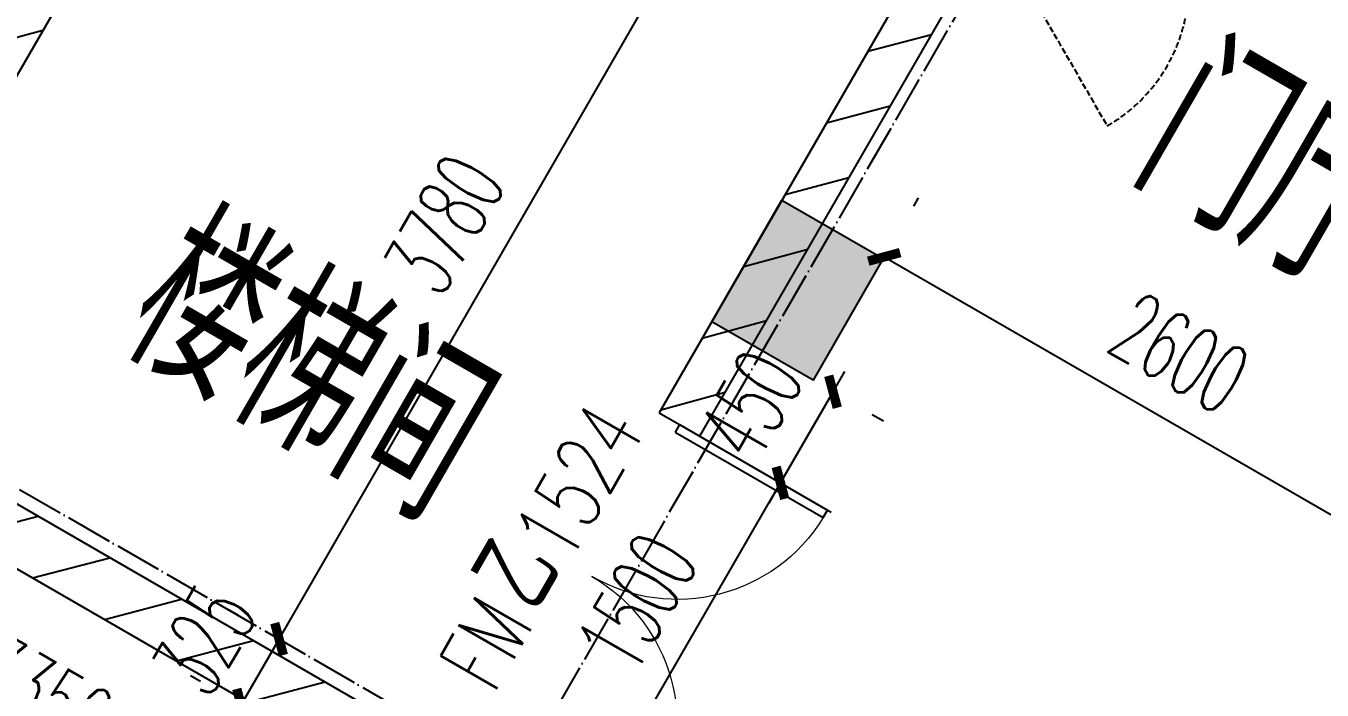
# Model space of a CAD drawing. Header units: millimetres. Extents: x 216654360 to 218309126, y 218099985 to 219647706.
# Drawn here: x 217927270 to 217932812, y 218944972 to 218947811 of the extents above; entities that cross this region are included whole.
import ezdxf

# ---------------------------------------------------------------- set-up
doc = ezdxf.new("R2010")
doc.units = ezdxf.units.MM
doc.header["$LTSCALE"] = 1000
doc.linetypes.add('DASH', pattern=[0.35, 0.25, -0.1])
doc.linetypes.add('DOTE', pattern=[2.4200000000000004, 2, -0.2, 0.02, -0.2])
for name, color, linetype in [('A-ANNO-DIMS', 3, 'Continuous'), ('A-ANNO-DOTE', 1, 'DOTE'), ('A-ANNO-IDEN', 3, 'Continuous'), ('A-ANNO-TXT', 7, 'Continuous'), ('A-COLU', 2, 'Continuous'), ('A-DOOR-FM', 181, 'Continuous'), ('A-FLOR-SPCL', 245, 'Continuous'), ('A-FLOR-STRS', 51, 'Continuous'), ('A-FM-IDEN', 181, 'Continuous'), ('A-FURN', 45, 'Continuous'), ('A-WALL', 2, 'Continuous'), ('P-PROT-FIRH', 1, 'Continuous'), ('P-提建筑', 1, 'Continuous'), ('PUB_HATCH', 8, 'Continuous'), ('PUB_TEXT', 7, 'Continuous'), ('现状植物', 3, 'Continuous')]:
    doc.layers.add(name, color=color, linetype=linetype)
doc.styles.add('_TCH_DIM_T3', font='SIMPLEX.shx', dxfattribs={"width": 0.5647058823529413, "bigfont": 'GBCBIG.shx'})
doc.styles.add('A_DIM', font='SIMPLEX', dxfattribs={"width": 0.7, "bigfont": 'HZ'})
doc.styles.get("Standard").update_dxf_attribs({"font": 'gbenor.shx', "bigfont": 'gbcbig.shx'})
doc.dimstyles.new('_TCH_ARCH&&100', dxfattribs={"dimtxt": 297.5, "dimasz": 100, "dimexe": 250, "dimexo": 300, "dimgap": 126.25, "dimtad": 1, "dimdec": 0, "dimzin": 0, "dimdsep": 46, "dimtxsty": '_TCH_DIM_T3', "dimblk": 'ARCHTICK', "dimcen": 0.09, "dimclrt": 7, "dimazin": 2, "dimtfac": 1, "dimtdec": 0, "dimtix": 1, "dimtmove": 2, "dimatfit": 3, "dimfxl": 100, "dimtolj": 1, "dimtzin": 0, "dimarcsym": 0})
pattern_1 = [(45, (-6165879.106576437, -59303.14459915766), (-176.776766007315, 176.776766007315), [])]

# ---------------------------------------------------------------- blocks, each defined once
blk = doc.blocks.new('erhyu')
at = {"layer": 'A-FURN', "color": 251}
for radius, start, end in [(10897.37174121828, 170.4811375720541, 189.4962217498478), (10877.37174121828, 170.463492991211, 189.5138664403531)]:
    blk.add_arc((4948723.703251525, -195322.2080362383), radius, start, end, dxfattribs=at)
blk = doc.blocks.new('A$C112dd22f')
for p, q in [((-55292.17277889885, 7074.516095905579), (-52193.04886773787, 7001.349256337053)), ((-55299.25346938614, 6774.599667842078), (-52200.12955821492, 6701.432828273348)), ((-55306.33415986039, 6474.683239778693), (-52207.21024869382, 6401.516400210079)), ((-55313.41485033836, 6174.766811715104), (-52214.29093917552, 6101.599972146636)), ((-55320.49554082379, 5874.850383651632), (-52221.37162965257, 5801.683544083251)), ((-55327.57623130362, 5574.933955588276), (-52228.45232013147, 5501.767116019706))]:
    blk.add_line(p, q)
for points in [[(-55335.45387396403, 5241.261066253777), (-55635.37030202989, 5248.341756732974), (-55568.48690537177, 8081.318213232429), (-55268.57047730591, 8074.23752275329)], [(-55292.17277890071, 7074.516095908082), (-52193.04886773415, 7001.349256354457), (-52236.32996279933, 5168.094226700472), (-55335.45387396403, 5241.261066253719)], [(-51936.40102256555, 5161.013240821034), (-52236.31745062675, 5168.093931300187), (-52199.65681200661, 6701.302995625752), (-51899.74038394075, 6694.222305146526)]]:
    blk.add_lwpolyline(points, close=True)
at = {"layer": 'A-ANNO-IDEN', "linetype": 'Continuous'}
blk.add_lwpolyline([(-53650.50697528664, 7801.847023026363, 0, 0, 0), (-53737.59202460665, 6003.957358705084, 0, 240.0000000000001, 0), (-53694.04943981274, 6902.903432343244, 0, 0, 0)], format="xyseb", dxfattribs=at)
at = {"layer": 'A-ANNO-TXT', "color": 7, "linetype": 'Continuous', "style": 'A_DIM', "width": 0.7}
blk.add_text('下', height=1050, rotation=46.77152977804486, dxfattribs=at).set_placement((-53252.73716764794, 7756.900795034533))
blk = doc.blocks.new('A$Cbd128c3d')
at = {"layer": 'A-COLU'}
h = blk.add_hatch(color=256, dxfattribs=at)
h.dxf.hatch_style = 1
h.paths.add_polyline_path([(3599.999999999942, -240), (4099.999999999942, -240), (4099.999999999942, -840), (3599.999999999942, -840)])
blk.add_lwpolyline([(3599.999999999942, -240), (4099.999999999942, -240), (4099.999999999942, -840), (3599.999999999942, -840)], close=True, dxfattribs=at)
blk = doc.blocks.new('2929sk')
at = {"layer": 'A-ANNO-DOTE', "ltscale": 0.1}
for p, q in [((-25708.41759934928, -98506.28522877552), (-25708.41759934928, -79972.76195832115)), ((-16719.25256192591, -81272.76195832115), (-77371.81503087282, -81272.76195832127))]:
    blk.add_line(p, q, dxfattribs=at)
at = {"rotation": 180}
blk.add_blockref('A$Cbd128c3d', (-21858.41759937722, -84212.7619583229), dxfattribs=at)
blk = doc.blocks.new('P-消火栓箱开门示意')
at = {"layer": 'P-PROT-FIRH', "color": 8, "linetype": 'DASH', "ltscale": 0.1}
blk.add_line((2696644.86184354, -6288498.702755758), (2696994.861858813, -6287892.484981926), dxfattribs=at)
blk.add_arc((2696644.861843541, -6288498.702755758), 700, 59.9999985718766, 179.9999986126178, dxfattribs=at)
blk = doc.blocks.new('p0422')
at = {"layer": 'P-提建筑', "rotation": 270}
blk.add_blockref('P-消火栓箱开门示意', (12361234.5667758, 2728756.914473279), dxfattribs=at)
blk = doc.blocks.new('_ArchTick')
at = {"color": 0, "linetype": 'ByBlock', "const_width": 0.4}
blk.add_lwpolyline([(-0.5, -0.5), (0.5, 0.5)], dxfattribs=at)
blk = doc.blocks.new('*D422')
at = {"layer": 'A-ANNO-DIMS', "color": 0, "lineweight": -2, "transparency": 16777216}
for p, q in [((6068945.844556828, 27104.38565256721), (6072295.84455683, 27104.38565256721)), ((6068945.844556828, 26842.88053082391), (6068945.844556828, 26854.38565256721)), ((6072295.84455683, 26842.88053082391), (6072295.84455683, 26854.38565256721))]:
    blk.add_line(p, q, dxfattribs=at)
at = {"layer": 'Defpoints', "color": 0, "transparency": 16777216}
for p in [(6068945.844556828, 27142.88053082391), (6072295.84455683, 27142.88053082391), (6072295.84455683, 27104.38565256721)]:
    blk.add_point(p, dxfattribs=at)
at = {"layer": 'A-ANNO-DIMS', "color": 0, "lineweight": -2, "transparency": 16777216, "xscale": 100, "yscale": 100, "zscale": 100, "rotation": 180}
blk.add_blockref('_ArchTick', (6068945.844556828, 27104.38565256721), dxfattribs=at)
at = {"layer": 'A-ANNO-DIMS', "color": 0, "lineweight": -2, "transparency": 16777216, "xscale": 100, "yscale": 100, "zscale": 100}
blk.add_blockref('_ArchTick', (6072295.84455683, 27104.38565256721), dxfattribs=at)
at = {"layer": 'A-ANNO-DIMS', "color": 7, "transparency": 16777216, "insert": (6070620.844556829, 27379.38565256721), "char_height": 297.5, "attachment_point": 5, "style": '_TCH_DIM_T3'}
blk.add_mtext('\\A1;3350', dxfattribs=at)
blk = doc.blocks.new('*D445')
at = {"layer": 'A-ANNO-DIMS', "color": 0, "lineweight": -2, "transparency": 16777216}
for p, q in [((6072894.5, 28241.87538240504), (6072894.5, 29741.87538240504)), ((6073088.000000001, 29741.87538240504), (6073144.5, 29741.87538240504)), ((6073088.000000001, 28241.87538240504), (6073144.5, 28241.87538240504))]:
    blk.add_line(p, q, dxfattribs=at)
at = {"layer": 'Defpoints', "color": 0, "transparency": 16777216}
for p in [(6072788.000000001, 29741.87538240504), (6072894.5, 29741.87538240504), (6072788.000000001, 28241.87538240504)]:
    blk.add_point(p, dxfattribs=at)
at = {"layer": 'A-ANNO-DIMS', "color": 0, "lineweight": -2, "transparency": 16777216, "xscale": 100, "yscale": 100, "zscale": 100}
for p, rotation in [((6072894.5, 29741.87538240504), 90), ((6072894.5, 28241.87538240504), 270)]:
    blk.add_blockref('_ArchTick', p, dxfattribs=dict(at, rotation=rotation))
at = {"layer": 'A-ANNO-DIMS', "color": 7, "transparency": 16777216, "insert": (6072619.5, 28991.87538240601), "char_height": 297.5, "attachment_point": 5, "rotation": 90, "style": '_TCH_DIM_T3'}
blk.add_mtext('\\A1;1500', dxfattribs=at)
blk = doc.blocks.new('*D446')
at = {"layer": 'A-ANNO-DIMS', "color": 0, "lineweight": -2, "transparency": 16777216}
for p, q in [((6072894.5, 30191.64101953307), (6072894.5, 30291.64101953307)), ((6072894.5, 29741.87538240504), (6072894.5, 30191.64101953307)), ((6073088.000000001, 30191.64101953307), (6073144.5, 30191.64101953307)), ((6072894.5, 29741.87538240504), (6072894.5, 29641.87538240504)), ((6073088.000000001, 29741.87538240504), (6073144.5, 29741.87538240504))]:
    blk.add_line(p, q, dxfattribs=at)
at = {"layer": 'Defpoints', "color": 0, "transparency": 16777216}
for p in [(6072788.000000001, 30191.64101953307), (6072894.5, 30191.64101953307), (6072788.000000001, 29741.87538240504)]:
    blk.add_point(p, dxfattribs=at)
at = {"layer": 'A-ANNO-DIMS', "color": 0, "lineweight": -2, "transparency": 16777216, "xscale": 100, "yscale": 100, "zscale": 100}
for p, rotation in [((6072894.5, 30191.64101953307), 270), ((6072894.5, 29741.87538240504), 90)]:
    blk.add_blockref('_ArchTick', p, dxfattribs=dict(at, rotation=rotation))
at = {"layer": 'A-ANNO-DIMS', "color": 7, "transparency": 16777216, "insert": (6072619.5, 29966.75820097003), "char_height": 297.5, "attachment_point": 5, "rotation": 90, "style": '_TCH_DIM_T3'}
blk.add_mtext('\\A1;450', dxfattribs=at)
blk = doc.blocks.new('*D535')
at = {"layer": 'A-ANNO-DIMS', "color": 0, "lineweight": -2, "transparency": 16777216}
for p, q in [((6072795.844556857, 31091.64101953307), (6072795.844556857, 31050.36386370048)), ((6075395.844556852, 31091.64101953307), (6075395.844556852, 31050.36386370048)), ((6072795.844556857, 30800.36386370048), (6075395.844556852, 30800.36386370048))]:
    blk.add_line(p, q, dxfattribs=at)
at = {"layer": 'Defpoints', "color": 0, "transparency": 16777216}
for p in [(6072795.844556857, 30791.64101953307), (6075395.844556852, 30800.36386370048), (6075395.844556852, 30791.64101953307)]:
    blk.add_point(p, dxfattribs=at)
at = {"layer": 'A-ANNO-DIMS', "color": 0, "lineweight": -2, "transparency": 16777216, "xscale": 100, "yscale": 100, "zscale": 100, "rotation": 180}
blk.add_blockref('_ArchTick', (6072795.844556857, 30800.36386370048), dxfattribs=at)
at = {"layer": 'A-ANNO-DIMS', "color": 0, "lineweight": -2, "transparency": 16777216, "xscale": 100, "yscale": 100, "zscale": 100}
blk.add_blockref('_ArchTick', (6075395.844556852, 30800.36386370048), dxfattribs=at)
at = {"layer": 'A-ANNO-DIMS', "color": 7, "transparency": 16777216, "insert": (6074095.844556855, 31075.36386370048), "char_height": 297.5, "attachment_point": 5, "style": '_TCH_DIM_T3'}
blk.add_mtext('\\A1;2600', dxfattribs=at)
blk = doc.blocks.new('*D539')
at = {"layer": 'A-ANNO-DIMS', "color": 0, "lineweight": -2, "transparency": 16777216}
for p, q in [((6071170.766549013, 31871.6766067949), (6071121.506119804, 31871.6766067949)), ((6071371.506119804, 28091.64101953133), (6071371.506119804, 31871.6766067949)), ((6071170.766549013, 28091.64101953133), (6071121.506119804, 28091.64101953133))]:
    blk.add_line(p, q, dxfattribs=at)
at = {"layer": 'Defpoints', "color": 0, "transparency": 16777216}
for p in [(6071371.506119804, 31871.6766067949), (6071470.766549013, 31871.6766067949), (6071470.766549013, 28091.64101953133)]:
    blk.add_point(p, dxfattribs=at)
at = {"layer": 'A-ANNO-DIMS', "color": 0, "lineweight": -2, "transparency": 16777216, "xscale": 100, "yscale": 100, "zscale": 100}
for p, rotation in [((6071371.506119804, 31871.6766067949), 90), ((6071371.506119804, 28091.64101953133), 270)]:
    blk.add_blockref('_ArchTick', p, dxfattribs=dict(at, rotation=rotation))
at = {"layer": 'A-ANNO-DIMS', "color": 7, "transparency": 16777216, "insert": (6071096.506119804, 29981.65881316409), "char_height": 297.5, "attachment_point": 5, "rotation": 90, "style": '_TCH_DIM_T3'}
blk.add_mtext('\\A1;3780', dxfattribs=at)
blk = doc.blocks.new('*D540')
at = {"layer": 'A-ANNO-DIMS', "color": 0, "lineweight": -2, "transparency": 16777216}
for p, q in [((6071371.506119804, 28091.64101953133), (6071371.506119804, 28191.64101953133)), ((6071170.766549013, 28091.64101953133), (6071121.506119804, 28091.64101953133)), ((6071371.506119804, 27766.64101950125), (6071371.506119804, 28091.64101953133)), ((6071170.766549013, 27766.64101950125), (6071121.506119804, 27766.64101950125)), ((6071371.506119804, 27766.64101950125), (6071371.506119804, 27666.64101950125))]:
    blk.add_line(p, q, dxfattribs=at)
at = {"layer": 'Defpoints', "color": 0, "transparency": 16777216}
for p in [(6071371.506119804, 28091.64101953133), (6071470.766549013, 28091.64101953133), (6071470.766549013, 27766.64101950125)]:
    blk.add_point(p, dxfattribs=at)
at = {"layer": 'A-ANNO-DIMS', "color": 0, "lineweight": -2, "transparency": 16777216, "xscale": 100, "yscale": 100, "zscale": 100}
for p, rotation in [((6071371.506119804, 28091.64101953133), 270), ((6071371.506119804, 27766.64101950125), 90)]:
    blk.add_blockref('_ArchTick', p, dxfattribs=dict(at, rotation=rotation))
at = {"layer": 'A-ANNO-DIMS', "color": 7, "transparency": 16777216, "insert": (6071096.506119804, 27929.14101951726), "char_height": 297.5, "attachment_point": 5, "rotation": 90, "style": '_TCH_DIM_T3'}
blk.add_mtext('\\A1;325', dxfattribs=at)
blk = doc.blocks.new('$DorLib2D$00000002')
for p, q in [((-0.5, -5.684341886080802e-17), (-0.5000000000000007, 0.4875)), ((-0.4750000000000007, 0.4875), (-0.5000000000000007, 0.4875)), ((-0.475, -2.842170943040401e-17), (-0.4750000000000007, 0.4875)), ((0.475, -2.842170943040401e-17), (0.4750000000000007, 0.4875)), ((0.4750000000000007, 0.4875), (0.5000000000000007, 0.4875)), ((0.5, -5.684341886080802e-17), (0.5000000000000007, 0.4875)), ((-0.5, -5.684341886080802e-17), (-0.475, -2.842170943040401e-17)), ((0.5, -5.684341886080802e-17), (0.475, -2.842170943040401e-17))]:
    blk.add_line(p, q)
at = {"lineweight": 13}
for centre, start, end in [((-0.4875, -4.263256414560601e-17), 0, 88.53071641864632), ((0.4875, -4.263256414560601e-17), 91.4692835813537, 180)]:
    blk.add_arc(centre, 0.4875, start, end, dxfattribs=at)
blk = doc.blocks.new('A$C04836B57')
h = blk.add_hatch()
h.set_pattern_fill('ANSI32', color=251, scale=100)
h.set_pattern_definition([(45, (-6165879.106576437, -59482.65594915765), (-336.7596045400933, 336.7596045400933), []), (45, (-6165654.600076437, -59482.65594915765), (-336.7596045400933, 336.7596045400933), [])])
edge = h.paths.add_edge_path()
edge.add_line((-99383.43733293563, -31490.81023060446), (-99383.43733293563, -26709.81023061152))
edge.add_line((-99383.43733293563, -26709.81023061152), (-100583.4440147774, -26709.81082269999))
edge.add_line((-100583.4440147774, -26709.81082269999), (-100583.4430051101, -23891.01587718352))
edge.add_line((-100583.4430051101, -23891.01587718352), (-97183.26211148221, -23891.01577593909))
edge.add_line((-97183.26211148221, -23891.01577593909), (-97183.2631211495, -26709.81072148867))
edge.add_line((-97183.2631211495, -26709.81072148867), (-97183.26201959047, -26709.81023064991))
edge.add_line((-97183.26201959047, -26709.81023064991), (-97183.26201959047, -31451.01492963036))
edge.add_line((-97183.26201959047, -31451.01492963036), (-99456.74015109055, -31451.01492962861))
at = {"layer": 'PUB_HATCH'}
h = blk.add_hatch(dxfattribs=at)
h.set_pattern_fill('普通砖', color=256, scale=100, style=0)
h.set_pattern_definition(pattern_1)
h.paths.add_polyline_path([(-96923.26201960817, -26091.01492962649), (-96923.26201960817, -31391.01492962648), (-96683.26201960817, -31391.01492962648), (-96683.26201960817, -26091.01492962649)])
h = blk.add_hatch(dxfattribs=at)
h.set_pattern_fill('普通砖', color=256, scale=100, style=0)
h.set_pattern_definition(pattern_1)
h.paths.add_polyline_path([(-93583.27453526389, -26091.01492962622), (-93583.27453526389, -29740.78056673427), (-93383.27453526761, -29740.78056673426), (-93383.27453526389, -26091.01492962622)])
h = blk.add_hatch(dxfattribs=at)
h.set_pattern_fill('普通砖', color=256, scale=100, style=0)
h.set_pattern_definition(pattern_1)
h.paths.add_polyline_path([(-96933.26201961376, -31531.0149296268), (-96933.26201960817, -31691.01492962622), (-93583.27453527506, -31691.01492962569), (-93516.6078685997, -31571.01492962576), (-93583.27453526203, -31451.01492962461), (-96833.26201961748, -31451.01492962393)])
at = {"layer": 'A-WALL'}
for p, q in [((-96683.26201960817, -26091.01492962649), (-96683.26201960817, -31391.01492962648)), ((-93583.27453526389, -26091.01492962622), (-93583.27453526389, -29740.78056673427)), ((-93383.27453526761, -29740.78056673426), (-93383.27453526389, -26091.01492962622)), ((-93583.27453526389, -29740.78056673427), (-93383.27453526761, -29740.78056673426)), ((-96833.26201961748, -31451.01492962393), (-93583.27453526203, -31451.01492962461)), ((-96933.26201960817, -31691.01492962622), (-93583.27453527506, -31691.01492962569))]:
    blk.add_line(p, q, dxfattribs=at)
at = {"color": 2}
blk.add_blockref('erhyu', (-5028079.81243252, 165844.8978267413), dxfattribs=at)
blk.add_blockref('p0422', (-6165879.138555308, -59483.0675593635))
at = {"layer": 'A-DOOR-FM', "xscale": -1500, "yscale": 1500, "zscale": 200, "rotation": 270}
blk.add_blockref('$DorLib2D$00000002', (-93483.27453526389, -30490.78056675262), dxfattribs=at)
at = {"layer": 'A-FLOR-SPCL', "rotation": 180}
blk.add_blockref('2929sk', (-119041.6796189575, -112663.7768879475), dxfattribs=at)
at = {"layer": 'A-FLOR-STRS', "rotation": 1.35243785492766}
blk.add_blockref('A$C112dd22f', (-38139.5047756806, -38458.53771757204), dxfattribs=at)
at = {"layer": 'A-FM-IDEN', "style": 'A_DIM'}
for s, height, width, p in [('1524', 280, 0.6999999999999998, (-93593.51312028803, -30503.61390008591)), ('乙', 350, 0.7, (-93593.51312028803, -30748.61390008591)), ('FM', 280, 0.6999999999999998, (-93593.51312028803, -31140.61390008591))]:
    blk.add_text(s, height=height, rotation=90, dxfattribs=dict(at, width=width)).set_placement(p)
at = {"layer": 'PUB_TEXT'}
for s, p in [('门厅', (-92357.8405053597, -27889.84296124229)), ('楼梯间', (-95745.85769949947, -30675.13417270139))]:
    blk.add_text(s, height=714.8936170212767, dxfattribs=at).set_placement(p)
at = {"layer": 'A-ANNO-DIMS'}
for p1, p2, distance, picture, middle in [((-94408.3400274245, -31391.01492962634), (-94408.3400274245, -27610.97934236277), 99.2604292081669, '*D539', (-94782.60045663267, -29500.99713599357)), ((-93083.26201958023, -28691.01492962459), (-90483.26201958489, -28691.01492962459), 8.72284416740149, '*D535', (-91783.2620195821, -28407.29208545719)), ((-93091.1065764362, -29740.78056675263), (-93091.1065764362, -29291.01492962459), -106.49999999906866, '*D446', (-93259.60657643713, -29515.89774818763)), ((-93091.1065764362, -31240.78056675263), (-93091.1065764362, -29740.78056675263), -106.49999999906868, '*D445', (-93259.60657643713, -30490.78056675165)), ((-94408.3400274245, -31716.01492965641), (-94408.3400274245, -31391.01492962634), 99.2604292081669, '*D540', (-94782.60045663267, -31553.5149296404)), ((-96933.2620196091, -32339.77541833375), (-93583.26201960724, -32339.77541833375), -38.49487825670076, '*D422', (-95258.26201960817, -32103.27029659045))]:
    dim = blk.add_aligned_dim(p1=p1, p2=p2, distance=distance, dimstyle='_TCH_ARCH&&100', dxfattribs=at)
    dim.commit()
    dim.dimension.update_dxf_attribs({"geometry": picture, "text_midpoint": middle, "insert": (-6165879.106576437, -59482.65594915766)})

msp = doc.modelspace()

# ---------------------------------------------------------------- block references
at = {"layer": '现状植物', "rotation": 330.0099772030858}
msp.add_blockref('A$C04836B57', (218025897.187641, 218925138.5110827), dxfattribs=at)

doc.saveas('drawing.dxf')
